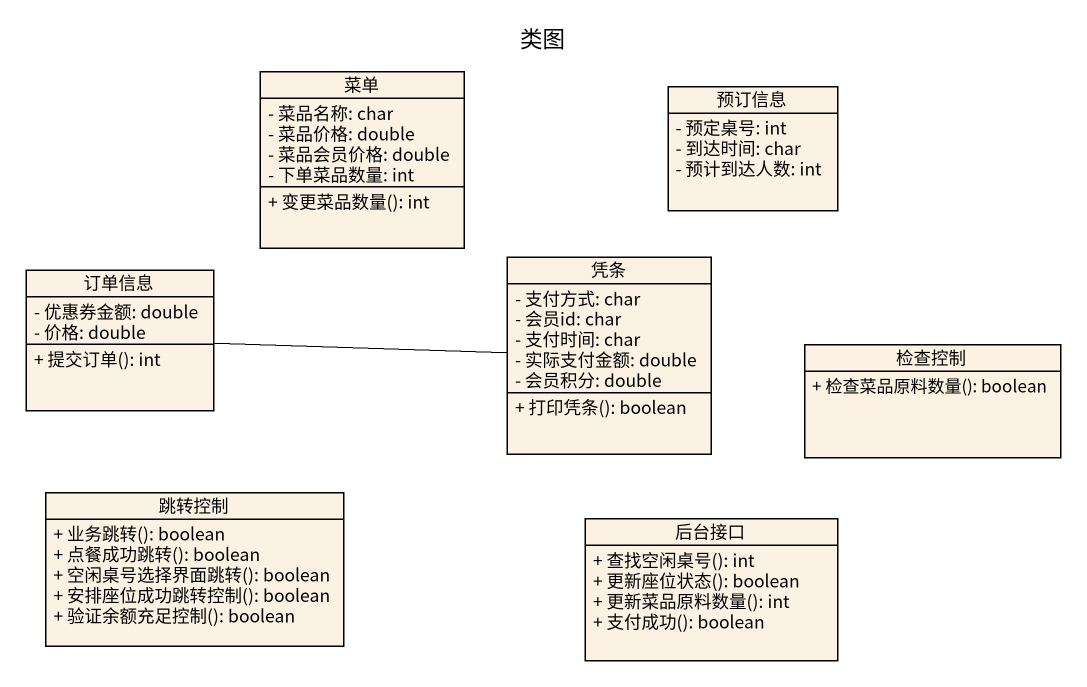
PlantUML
@startuml
title 类图
hide circle
hide empty members
skinparam classAttributeIconSize 0
class 菜单 {
  - 菜品名称: char
  - 菜品价格: double
  - 菜品会员价格: double
  - 下单菜品数量: int
  + 变更菜品数量(): int
}
class 预订信息 {
  - 预定桌号: int
  - 到达时间: char
  - 预计到达人数: int
}
class 订单信息 {
  - 优惠券金额: double
  - 价格: double
  + 提交订单(): int
}
class 凭条 {
  - 支付方式: char
  - 会员id: char
  - 支付时间: char
  - 实际支付金额: double
  - 会员积分: double
  + 打印凭条(): boolean
}
class 检查控制 {
  + 检查菜品原料数量(): boolean
}
class 跳转控制 {
  + 业务跳转(): boolean
  + 点餐成功跳转(): boolean
  + 空闲桌号选择界面跳转(): boolean
  + 安排座位成功跳转控制(): boolean
  + 验证余额充足控制(): boolean
}
class 后台接口 {
  + 查找空闲桌号(): int
  + 更新座位状态(): boolean
  + 更新菜品原料数量(): int
  + 支付成功(): boolean
}
凭条 -left- 订单信息
@enduml
